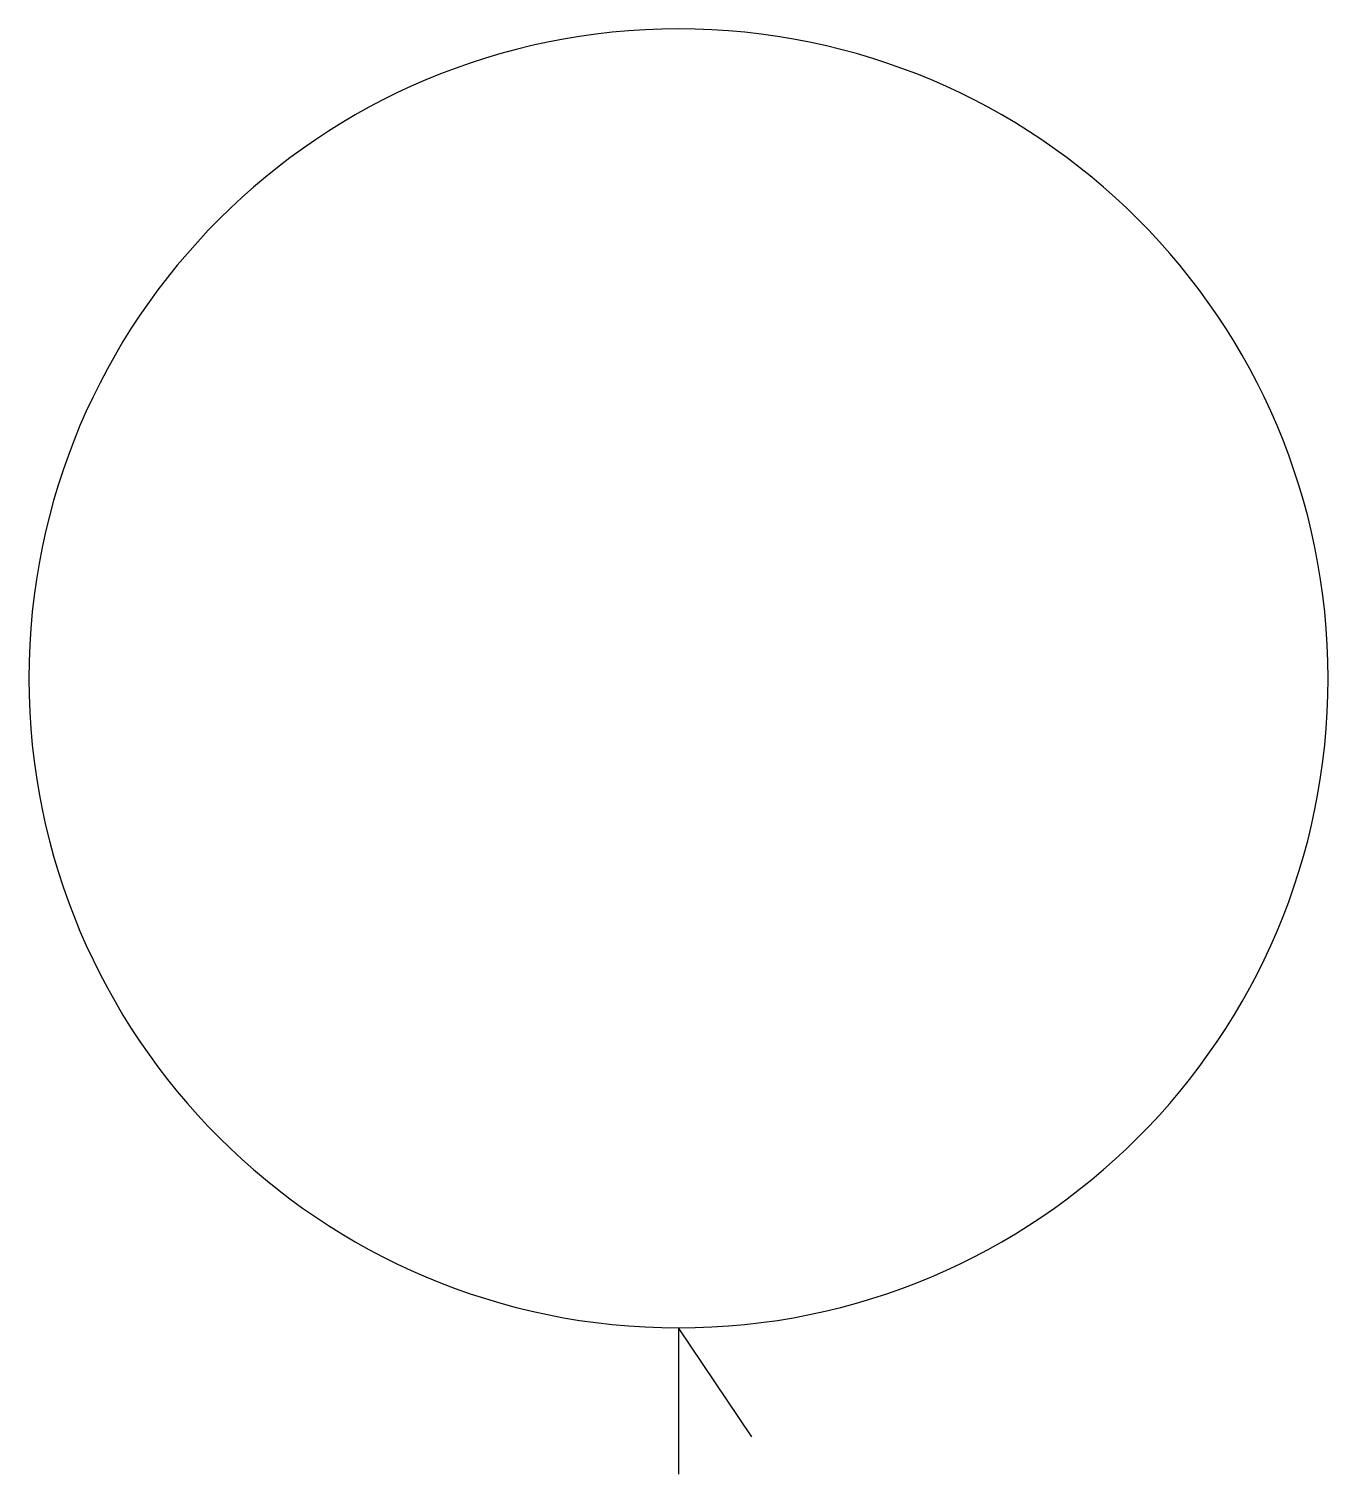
# Model space of a CAD drawing. Extents: x 80 to 230, y 54 to 220.
import ezdxf

# ---------------------------------------------------------------- set-up
doc = ezdxf.new("R2010")
doc.units = 0
doc.layers.get('0').update_dxf_attribs({"linetype": 'CONTINUOUS'})

msp = doc.modelspace()

# ---------------------------------------------------------------- linework, layer by layer
msp.add_lwpolyline([(163.84, 57.85), (155.36, 70.45, 1), (155.36, 220.45, 1), (155.36, 70.45), (155.36, 53.56)], format="xyb")

doc.saveas('drawing.dxf')
